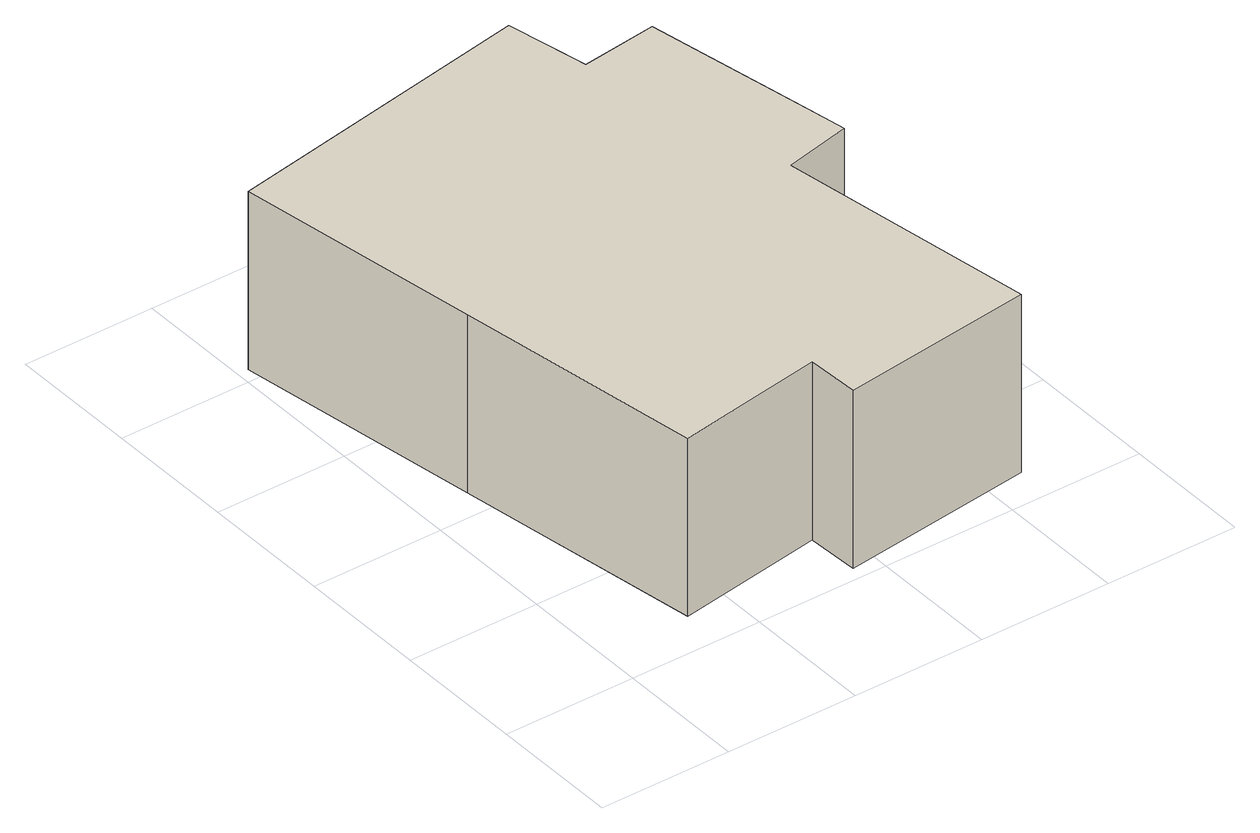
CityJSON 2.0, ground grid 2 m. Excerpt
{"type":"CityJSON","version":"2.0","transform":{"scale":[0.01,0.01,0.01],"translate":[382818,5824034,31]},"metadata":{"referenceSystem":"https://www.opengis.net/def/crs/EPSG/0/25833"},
"CityObjects":{
"building1":{"type":"Building","attributes":{"Gemeindeschluessel":"11000012","BezugspunktDach":"2200","function":"31001_2463","measuredHeight":4.4,"storeysAboveGround":1},"address":[{"country":"Germany","locality":"Berlin","thoroughfareNumber":"4 (217)","thoroughfareName":"Singdrosselsteig"}],"geometry":[{"type":"Solid","lod":"1","boundaries":[[[[0,1,2,3,4,5,6,7,8,9,10,11]],[[12,13,14,15,16,17,18,19,20,21,22,23]],[[12,23,11,10]],[[13,12,10,9]],[[14,13,9,8]],[[15,14,8,7]],[[16,15,7,6]],[[17,16,6,5]],[[18,17,5,4]],[[19,18,4,3]],[[20,19,3,2]],[[21,20,2,1]],[[22,21,1,0]],[[23,22,0,11]]]]}]}
},
"vertices":[
[76,443,347],[136,64,347],[360,100,347],[364,20,347],[658,57,347],[595,454,347],[697,477,347],[684,547,347],[637,798,347],[521,783,347],[495,909,347],[17,822,347],[495,909,71],[521,783,71],[637,798,71],[684,547,71],[697,477,71],[595,454,71],[658,57,71],[364,20,71],[360,100,71],[136,64,71],[76,443,71],[17,822,71]
]}
